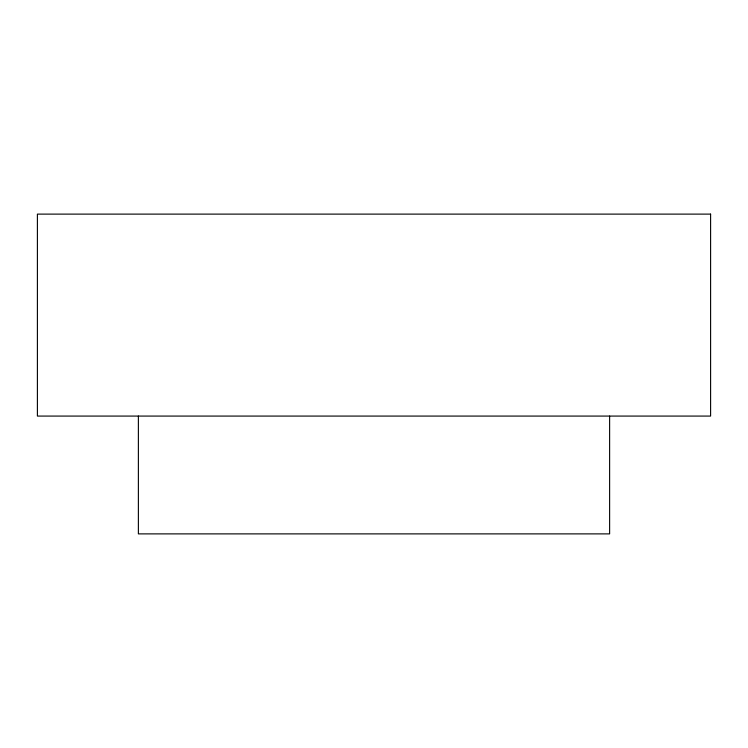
<?xml version="1.0" encoding="UTF-8"?>
<svg xmlns="http://www.w3.org/2000/svg" width="748" height="748" viewBox="0 0 748 748"><rect width="100%" height="100%" fill="white"/><g stroke="black" fill="none" stroke-linecap="round" stroke-linejoin="round"><path stroke-width="1.12" d="M609.62 416.075L609.62 533.885L138.38 533.885L138.38 416.075M710.6 214.115L37.4 214.115L37.4 416.075L710.6 416.075L710.6 214.115"/></g></svg>
